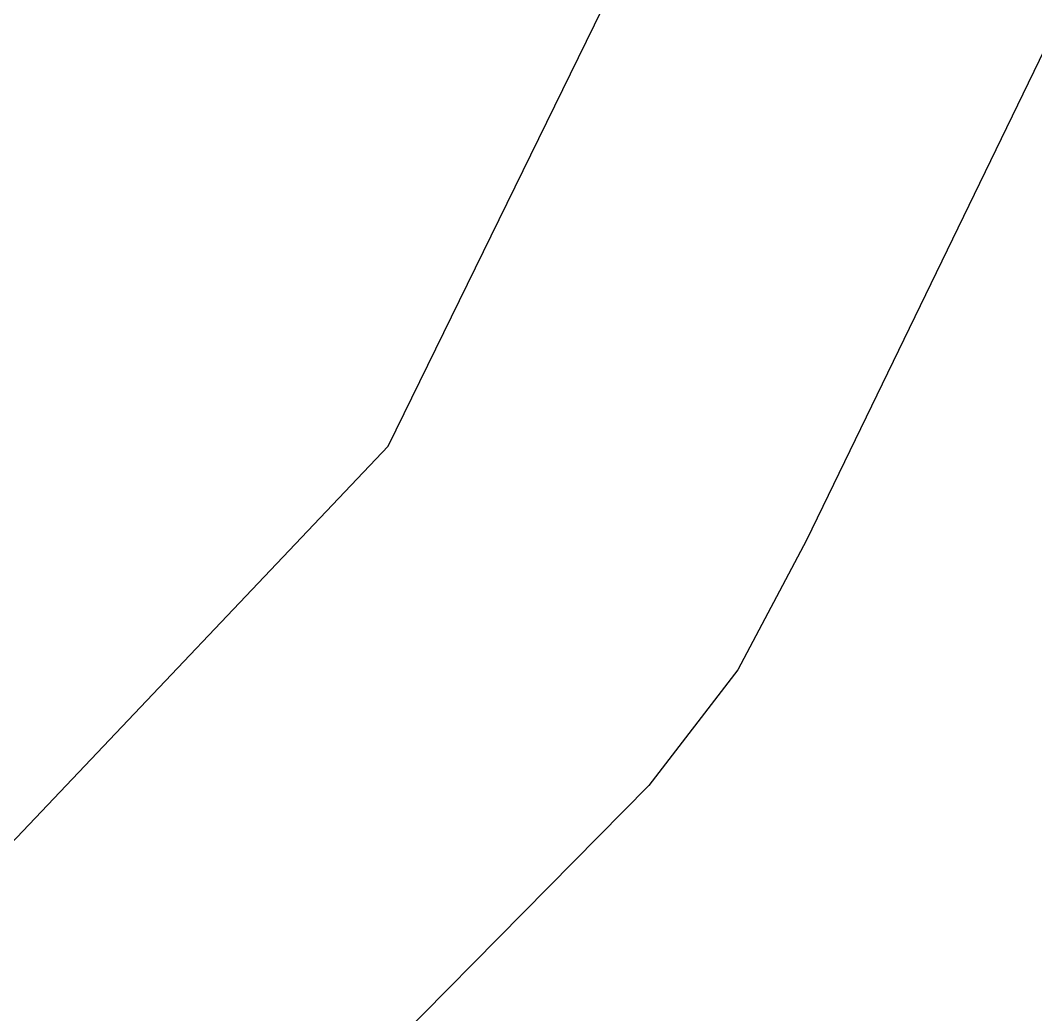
# Model space of a CAD drawing. Header units: inches. Extents: x 653559 to 669309, y 7245317 to 7256454.
# Drawn here: x 663694.84 to 663721.96, y 7254198.83 to 7254225.39 of the extents above; entities that cross this region are included whole.
import ezdxf

# ---------------------------------------------------------------- set-up
doc = ezdxf.new("R2010")
doc.units = ezdxf.units.IN
doc.header["$MEASUREMENT"] = 0
doc.layers.add('Cauce', color=5, linetype='Continuous')
doc.layers.add('Perimetral', color=190, linetype='Continuous')

msp = doc.modelspace()

# ---------------------------------------------------------------- linework, layer by layer
at = {"layer": 'Cauce', "color": 160, "transparency": 33554613}
for points in [[(663694.58, 7254203.39, 0), (663704.67, 7254214.02, 0), (663716.32, 7254237.82, 0), (663720.09, 7254243.56, 0), (663726.14, 7254248.95, 0), (663733.79, 7254252.65, 0), (663741.87, 7254250.14, 0), (663760.2, 7254238.77, 0), (663762, 7254238.04, 0), (663763.47, 7254237.92, 0), (663765.76, 7254238.91, 0), (663767.5, 7254240.07, 0), (663774.58, 7254246.88, 0), (663779.53, 7254254.19, 0), (663785.18, 7254266.45, 0), (663788.77, 7254278.99, 0)], [(663799.63, 7254276.8, 0), (663795.56, 7254262.6, 0), (663789.18, 7254248.76, 0), (663783.08, 7254239.74, 0), (663774.45, 7254231.43, 0), (663771.05, 7254229.17, 0), (663765.32, 7254226.7, 0), (663759.42, 7254227.18, 0), (663755.18, 7254228.9, 0), (663737.26, 7254240.02, 0), (663734.68, 7254240.82, 0), (663732.34, 7254239.69, 0), (663728.53, 7254236.29, 0), (663725.95, 7254232.36, 0), (663715.84, 7254211.51, 0), (663714, 7254208.04, 0), (663711.63, 7254204.95, 0), (663701.58, 7254194.77, 0), (663695.31, 7254190.74, 0), (663691.62, 7254189.72, 0)]]:
    msp.add_polyline3d(points, dxfattribs=at)
at = {"layer": 'Perimetral', "color": 200}
msp.add_polyline3d([(663799.63, 7254276.8, 0), (663795.56, 7254262.6, 0), (663789.18, 7254248.76, 0), (663783.08, 7254239.74, 0), (663774.45, 7254231.43, 0), (663771.05, 7254229.17, 0), (663765.32, 7254226.7, 0), (663759.42, 7254227.18, 0), (663755.18, 7254228.9, 0), (663737.26, 7254240.02, 0), (663734.68, 7254240.82, 0), (663732.34, 7254239.69, 0), (663728.53, 7254236.29, 0), (663725.95, 7254232.36, 0), (663715.84, 7254211.51, 0), (663714, 7254208.04, 0), (663711.63, 7254204.95, 0), (663701.58, 7254194.77, 0), (663695.31, 7254190.74, 0), (663691.62, 7254189.72, 0)], dxfattribs=at)

doc.saveas('drawing.dxf')
